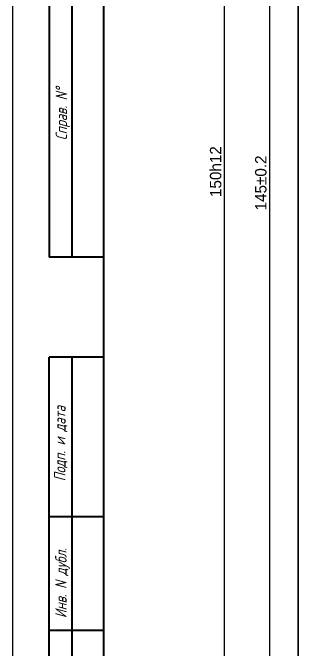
# Model space of a CAD drawing. Header units: millimetres. Extents: x 40 to 3761, y -469 to 920.
# Drawn here: x 3139.1 to 3201.7, y 64.7 to 204.4 of the extents above; entities that cross this region are included whole.
import ezdxf

# ---------------------------------------------------------------- set-up
doc = ezdxf.new("R2010")
doc.units = ezdxf.units.MM
doc.layers.get('Defpoints').update_dxf_attribs({"color": 5})
doc.layers.add('3-размеры', color=6, linetype='Continuous')
doc.layers.add('KONTUR', color=7, linetype='Continuous')
doc.layers.add('Основная', color=7, linetype='Continuous', lineweight=40)
doc.layers.add('текст', color=7, linetype='Continuous', lineweight=30)
doc.styles.add('стиль1', font='romans.shx', dxfattribs={"width": 0.75, "oblique": 15, "height": 3.5})
doc.dimstyles.new('ISO-25', dxfattribs={"dimtxt": 2.5, "dimasz": 2.5, "dimexe": 1.25, "dimexo": 0.625, "dimtad": 1, "dimtxsty": 'Standard', "dimcen": 2.5, "dimadec": 0, "dimazin": 0, "dimtfac": 1, "dimtmove": 0, "dimatfit": 3, "dimfxl": 1, "dimarcsym": 0})

# ---------------------------------------------------------------- blocks, each defined once
blk = doc.blocks.new('*D253')
at = {"layer": '3-размеры', "color": 0, "lineweight": -2, "transparency": 16777216}
for p, q in [((3201.07, 322.05), (3184.2, 322.05)), ((3185.45, 319.55), (3185.45, 19.55)), ((3201.07, 17.05), (3184.2, 17.05))]:
    blk.add_line(p, q, dxfattribs=at)
at = {"layer": '3-размеры', "color": 0, "transparency": 16777216}
for points in [[(3185.04, 319.55), (3185.87, 319.55), (3185.45, 322.05)], [(3185.04, 19.55), (3185.87, 19.55), (3185.45, 17.05)]]:
    blk.add_solid(points, dxfattribs=at)
at = {"layer": 'Defpoints', "color": 0, "transparency": 16777216}
for p in [(3201.69, 322.05), (3185.45, 17.05), (3201.69, 17.05)]:
    blk.add_point(p, dxfattribs=at)
at = {"layer": '3-размеры', "color": 0, "transparency": 16777216, "insert": (3183.58, 169.55), "char_height": 2.5, "attachment_point": 5, "rotation": 90}
blk.add_mtext('150h12', dxfattribs=at)
blk = doc.blocks.new('*D248')
at = {"layer": '3-размеры', "color": 0, "lineweight": -2, "transparency": 16777216}
for p, q in [((3206.07, 312.05), (3194.11, 312.05)), ((3195.36, 309.55), (3195.36, 24.58)), ((3206.07, 22.08), (3194.11, 22.08))]:
    blk.add_line(p, q, dxfattribs=at)
at = {"layer": '3-размеры', "color": 0, "transparency": 16777216}
for points in [[(3194.95, 309.55), (3195.78, 309.55), (3195.36, 312.05)], [(3194.95, 24.58), (3195.78, 24.58), (3195.36, 22.08)]]:
    blk.add_solid(points, dxfattribs=at)
at = {"layer": 'Defpoints', "color": 0, "transparency": 16777216}
for p in [(3206.69, 312.05), (3195.36, 22.08), (3206.7, 22.08)]:
    blk.add_point(p, dxfattribs=at)
at = {"layer": '3-размеры', "color": 0, "transparency": 16777216, "insert": (3193.49, 167.06), "char_height": 2.5, "attachment_point": 5, "rotation": 90}
blk.add_mtext('145%%P0.2', dxfattribs=at)
blk = doc.blocks.new('*U235')
blk.add_line((-5, 147.5), (-5, -152.5))
blk = doc.blocks.new('*U236')
at = {"color": 0, "linetype": 'ByBlock', "lineweight": -2, "transparency": 16777216}
blk.add_blockref('*U235', (0, 0), dxfattribs=at)

msp = doc.modelspace()

# ---------------------------------------------------------------- linework, layer by layer
msp.add_line((3201.695, 17.047), (3201.695, 317.047))
at = {"layer": 'KONTUR'}
msp.add_line((3139.065, -21.192), (3139.065, 398.808), dxfattribs=at)
at = {"layer": 'Основная'}
for p, q in [((3159.065, 23.808), (3159.065, 393.808)), ((3147.065, 270.808), (3147.065, 150.808)), ((3152.065, 150.808), (3152.065, 270.808)), ((3159.065, 150.808), (3147.065, 150.808)), ((3147.065, -16.192), (3147.065, 128.808)), ((3159.065, 128.808), (3147.065, 128.808)), ((3152.065, -16.192), (3152.065, 128.808)), ((3159.065, 93.808), (3147.065, 93.808)), ((3159.065, 68.808), (3147.065, 68.808))]:
    msp.add_line(p, q, dxfattribs=at)

# ---------------------------------------------------------------- block references
msp.add_blockref('*U236', (3206.695, 169.547))

# ---------------------------------------------------------------- texts
at = {"layer": 'текст', "style": 'стиль1', "oblique": 15, "width": 0.75}
for s, p in [('Справ. N%%d', (3150.973, 176.435)), ('Подп. и дата', (3150.639, 101.578)), ('Инв. N дубл.', (3150.884, 71.553))]:
    msp.add_text(s, height=2.5, rotation=90, dxfattribs=at).set_placement(p)

# ---------------------------------------------------------------- dimensions: what is measured, and where the dimension line sits
at = {"layer": '3-размеры'}
for base, p1, p2, text, picture, middle in [((3185.452, 17.047), (3201.695, 322.047), (3201.695, 17.047), '150h12', '*D253', (3183.577, 169.547)), ((3195.363, 22.081), (3206.695, 312.047), (3206.7, 22.081), '145%%P0.2', '*D248', (3193.488, 167.064))]:
    dim = msp.add_linear_dim(base=base, p1=p1, p2=p2, angle=90, text=text, dimstyle='ISO-25', dxfattribs=at)
    dim.commit()
    dim.dimension.update_dxf_attribs({"geometry": picture, "text_midpoint": middle})

doc.saveas('drawing.dxf')
